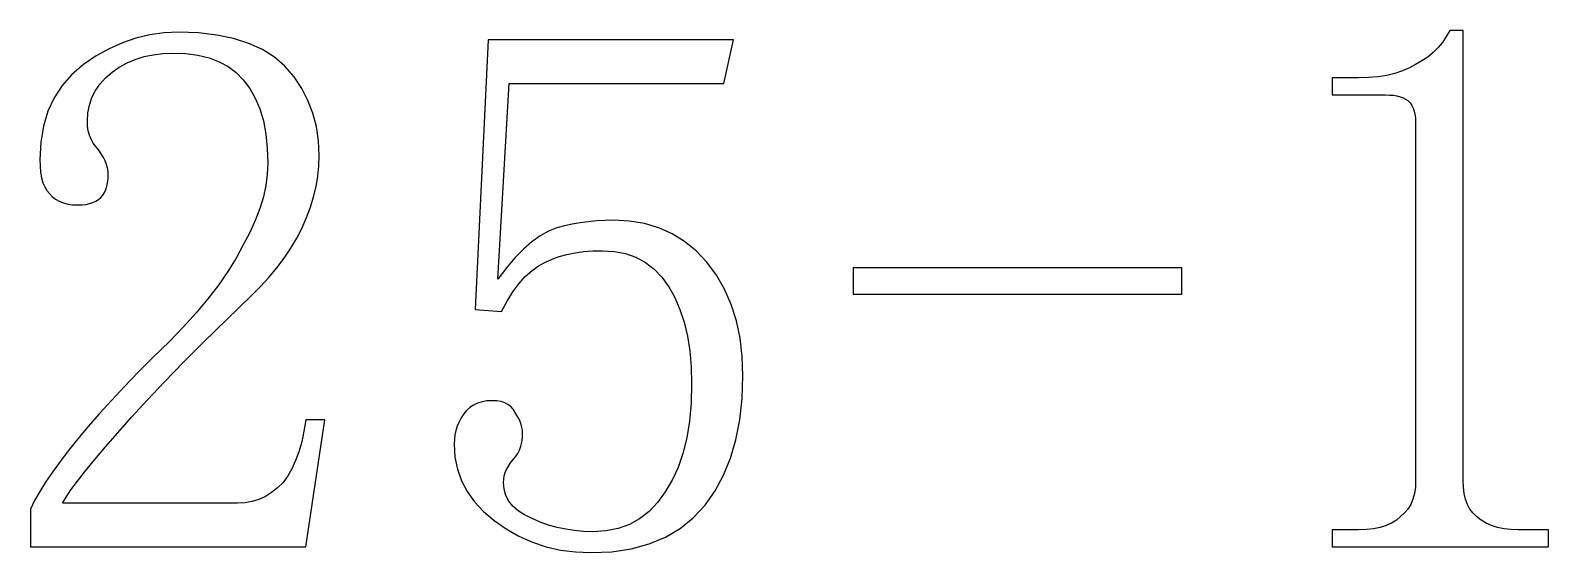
# Model space of a CAD drawing. Extents: x -190 to 190, y -140 to 140.
# Drawn here: x -150.94 to -139.85, y -105.23 to -101.41 of the extents above; entities that cross this region are included whole.
import ezdxf

# ---------------------------------------------------------------- set-up
doc = ezdxf.new("R2010")
doc.units = 0
doc.header["$MEASUREMENT"] = 0
doc.layers.get('0').update_dxf_attribs({"linetype": 'CONTINUOUS'})

msp = doc.modelspace()

# ---------------------------------------------------------------- linework, layer by layer
for points in [[(-149.212002, -102.267998), (-149.207998, -102.379004), (-149.207998, -102.379004), (-149.212002, -102.458994), (-149.212002, -102.458994), (-149.222998, -102.540996), (-149.222998, -102.540996), (-149.240996, -102.625), (-149.240996, -102.625), (-149.267002, -102.71), (-149.267002, -102.71), (-149.29999, -102.797002), (-149.29999, -102.797002), (-149.341006, -102.885996), (-149.341006, -102.885996), (-149.387998, -102.976006), (-149.387998, -102.976006), (-149.44001, -103.072002), (-149.44001, -103.072002), (-149.500996, -103.17), (-149.500996, -103.17), (-149.57, -103.269004), (-149.57, -103.269004), (-149.647002, -103.371006), (-149.647002, -103.371006), (-149.733008, -103.472998), (-149.733008, -103.472998), (-149.827002, -103.577998), (-149.827002, -103.577998), (-149.93, -103.684004), (-149.93, -103.684004), (-150.046006, -103.796992), (-150.046006, -103.796992), (-150.15499, -103.906992), (-150.15499, -103.906992), (-150.257002, -104.012002), (-150.257002, -104.012002), (-150.352002, -104.112998), (-150.352002, -104.112998), (-150.43999, -104.21), (-150.43999, -104.21), (-150.521992, -104.302998), (-150.521992, -104.302998), (-150.597002, -104.392998), (-150.597002, -104.392998), (-150.665, -104.477998), (-150.665, -104.477998), (-150.727002, -104.558994), (-150.727002, -104.558994), (-150.782998, -104.636992), (-150.782998, -104.636992), (-150.832998, -104.71), (-150.832998, -104.71), (-150.875996, -104.78), (-150.875996, -104.78), (-150.912998, -104.845), (-150.912998, -104.845), (-150.943994, -104.907002), (-150.943994, -104.907002), (-150.943994, -105.183994), (-150.943994, -105.183994), (-148.93, -105.183994), (-148.93, -105.183994), (-148.790996, -104.254004), (-148.790996, -104.254004), (-148.93, -104.254004), (-148.93, -104.254004), (-148.944004, -104.337998), (-148.944004, -104.337998), (-148.960996, -104.415996), (-148.960996, -104.415996), (-148.981006, -104.487998), (-148.981006, -104.487998), (-149.005, -104.552998), (-149.005, -104.552998), (-149.031992, -104.612002), (-149.031992, -104.612002), (-149.063008, -104.665), (-149.063008, -104.665), (-149.096992, -104.712002), (-149.096992, -104.712002), (-149.138008, -104.752998), (-149.138008, -104.752998), (-149.180996, -104.787002), (-149.180996, -104.787002), (-149.225996, -104.815), (-149.225996, -104.815), (-149.274004, -104.837002), (-149.274004, -104.837002), (-149.324004, -104.852002), (-149.324004, -104.852002), (-149.376006, -104.861992), (-149.376006, -104.861992), (-149.43001, -104.865), (-149.43001, -104.865), (-150.708008, -104.865), (-150.708008, -104.865), (-150.682998, -104.82), (-150.682998, -104.82), (-150.647002, -104.765996), (-150.647002, -104.765996), (-150.6, -104.702998), (-150.6, -104.702998), (-150.542002, -104.629004), (-150.542002, -104.629004), (-150.473994, -104.546006), (-150.473994, -104.546006), (-150.39501, -104.452998), (-150.39501, -104.452998), (-150.305, -104.350996), (-150.305, -104.350996), (-150.204004, -104.235), (-150.204004, -104.235), (-150.08999, -104.110996), (-150.08999, -104.110996), (-149.963008, -103.977002), (-149.963008, -103.977002), (-149.823994, -103.834004), (-149.823994, -103.834004), (-149.672998, -103.681992), (-149.672998, -103.681992), (-149.508994, -103.520996), (-149.508994, -103.520996), (-149.332998, -103.350996), (-149.332998, -103.350996), (-149.263994, -103.283008), (-149.263994, -103.283008), (-149.19999, -103.214004), (-149.19999, -103.214004), (-149.142002, -103.143994), (-149.142002, -103.143994), (-149.087998, -103.072002), (-149.087998, -103.072002), (-149.04, -103), (-149.04, -103), (-148.995996, -102.925996), (-148.995996, -102.925996), (-148.957998, -102.851006), (-148.957998, -102.851006), (-148.92501, -102.775996), (-148.92501, -102.775996), (-148.896992, -102.7), (-148.896992, -102.7), (-148.874004, -102.625), (-148.874004, -102.625), (-148.855996, -102.549004), (-148.855996, -102.549004), (-148.843008, -102.473994), (-148.843008, -102.473994), (-148.835, -102.399004), (-148.835, -102.399004), (-148.833008, -102.323008), (-148.833008, -102.323008), (-148.837998, -102.215), (-148.837998, -102.215), (-148.853008, -102.110996), (-148.853008, -102.110996), (-148.879004, -102.012998), (-148.879004, -102.012998), (-148.91499, -101.92), (-148.91499, -101.92), (-148.95999, -101.830996), (-148.95999, -101.830996), (-149.017002, -101.747998), (-149.017002, -101.747998), (-149.083008, -101.67), (-149.083008, -101.67), (-149.16, -101.604004), (-149.16, -101.604004), (-149.248008, -101.547998), (-149.248008, -101.547998), (-149.348008, -101.502002), (-149.348008, -101.502002), (-149.459004, -101.465996), (-149.459004, -101.465996), (-149.582002, -101.441006), (-149.582002, -101.441006), (-149.716006, -101.425996), (-149.716006, -101.425996), (-149.860996, -101.42), (-149.860996, -101.42), (-149.967002, -101.425), (-149.967002, -101.425), (-150.07, -101.44), (-150.07, -101.44), (-150.171992, -101.464004), (-150.171992, -101.464004), (-150.270996, -101.497998), (-150.270996, -101.497998), (-150.368008, -101.540996), (-150.368008, -101.540996), (-150.462998, -101.594004), (-150.462998, -101.594004), (-150.555, -101.657002), (-150.555, -101.657002), (-150.64, -101.728994), (-150.64, -101.728994), (-150.712002, -101.81), (-150.712002, -101.81), (-150.76999, -101.9), (-150.76999, -101.9), (-150.815996, -101.999004), (-150.815996, -101.999004), (-150.849004, -102.107002), (-150.849004, -102.107002), (-150.867998, -102.225), (-150.867998, -102.225), (-150.875, -102.351006), (-150.875, -102.351006), (-150.873008, -102.4), (-150.873008, -102.4), (-150.868994, -102.445), (-150.868994, -102.445), (-150.861992, -102.485), (-150.861992, -102.485), (-150.851992, -102.521006), (-150.851992, -102.521006), (-150.839004, -102.551992), (-150.839004, -102.551992), (-150.823994, -102.578994), (-150.823994, -102.578994), (-150.805, -102.600996), (-150.805, -102.600996), (-150.784004, -102.622998), (-150.784004, -102.622998), (-150.75999, -102.642002), (-150.75999, -102.642002), (-150.732998, -102.657002), (-150.732998, -102.657002), (-150.702998, -102.669004), (-150.702998, -102.669004), (-150.67001, -102.677998), (-150.67001, -102.677998), (-150.635, -102.682998), (-150.635, -102.682998), (-150.597002, -102.683994), (-150.597002, -102.683994), (-150.565996, -102.682998), (-150.565996, -102.682998), (-150.537998, -102.68), (-150.537998, -102.68), (-150.511992, -102.674004), (-150.511992, -102.674004), (-150.488008, -102.665996), (-150.488008, -102.665996), (-150.465996, -102.655996), (-150.465996, -102.655996), (-150.446992, -102.643994), (-150.446992, -102.643994), (-150.42999, -102.628994), (-150.42999, -102.628994), (-150.415, -102.611992), (-150.415, -102.611992), (-150.402988, -102.592998), (-150.402988, -102.592998), (-150.392998, -102.571006), (-150.392998, -102.571006), (-150.38499, -102.547002), (-150.38499, -102.547002), (-150.379004, -102.521006), (-150.379004, -102.521006), (-150.376006, -102.493008), (-150.376006, -102.493008), (-150.37499, -102.462002), (-150.37499, -102.462002), (-150.376006, -102.437998), (-150.376006, -102.437998), (-150.38, -102.412998), (-150.38, -102.412998), (-150.387002, -102.387998), (-150.387002, -102.387998), (-150.397002, -102.362002), (-150.397002, -102.362002), (-150.41, -102.335996), (-150.41, -102.335996), (-150.425996, -102.308994), (-150.425996, -102.308994), (-150.444004, -102.282002), (-150.444004, -102.282002), (-150.465996, -102.257002), (-150.465996, -102.257002), (-150.48499, -102.231006), (-150.48499, -102.231006), (-150.5, -102.202002), (-150.5, -102.202002), (-150.511992, -102.172998), (-150.511992, -102.172998), (-150.520996, -102.140996), (-150.520996, -102.140996), (-150.526006, -102.107998), (-150.526006, -102.107998), (-150.527002, -102.072998), (-150.527002, -102.072998), (-150.524004, -102.011006), (-150.524004, -102.011006), (-150.512998, -101.952998), (-150.512998, -101.952998), (-150.493994, -101.897998), (-150.493994, -101.897998), (-150.468008, -101.846006), (-150.468008, -101.846006), (-150.435, -101.797998), (-150.435, -101.797998), (-150.39501, -101.754004), (-150.39501, -101.754004), (-150.346992, -101.712002), (-150.346992, -101.712002), (-150.294004, -101.675), (-150.294004, -101.675), (-150.236992, -101.644004), (-150.236992, -101.644004), (-150.177002, -101.618994), (-150.177002, -101.618994), (-150.112998, -101.599004), (-150.112998, -101.599004), (-150.046006, -101.585), (-150.046006, -101.585), (-149.975996, -101.575996), (-149.975996, -101.575996), (-149.902002, -101.572998), (-149.902002, -101.572998), (-149.807002, -101.577002), (-149.807002, -101.577002), (-149.719004, -101.589004), (-149.719004, -101.589004), (-149.637998, -101.609004), (-149.637998, -101.609004), (-149.563994, -101.637002), (-149.563994, -101.637002), (-149.497998, -101.672002), (-149.497998, -101.672002), (-149.44001, -101.715996), (-149.44001, -101.715996), (-149.387998, -101.767998), (-149.387998, -101.767998), (-149.341006, -101.830996), (-149.341006, -101.830996), (-149.29999, -101.902998), (-149.29999, -101.902998), (-149.267002, -101.982002), (-149.267002, -101.982002), (-149.240996, -102.068994), (-149.240996, -102.068994), (-149.222998, -102.165), (-149.222998, -102.165), (-149.212002, -102.267998)], [(-140.471992, -104.697998), (-140.471992, -101.407002), (-140.471992, -101.407002), (-140.569004, -101.407002), (-140.569004, -101.407002), (-140.595, -101.452998), (-140.595, -101.452998), (-140.623008, -101.495), (-140.623008, -101.495), (-140.655996, -101.534004), (-140.655996, -101.534004), (-140.690996, -101.57), (-140.690996, -101.57), (-140.731006, -101.602002), (-140.731006, -101.602002), (-140.772998, -101.630996), (-140.772998, -101.630996), (-140.818994, -101.657002), (-140.818994, -101.657002), (-140.865, -101.682002), (-140.865, -101.682002), (-140.91501, -101.704004), (-140.91501, -101.704004), (-140.97001, -101.722002), (-140.97001, -101.722002), (-141.03, -101.736006), (-141.03, -101.736006), (-141.094004, -101.745996), (-141.094004, -101.745996), (-141.163008, -101.752002), (-141.163008, -101.752002), (-141.235996, -101.754004), (-141.235996, -101.754004), (-141.43001, -101.754004), (-141.43001, -101.754004), (-141.43001, -101.879004), (-141.43001, -101.879004), (-141.040996, -101.879004), (-141.040996, -101.879004), (-141.010996, -101.88), (-141.010996, -101.88), (-140.982002, -101.882002), (-140.982002, -101.882002), (-140.955996, -101.885996), (-140.955996, -101.885996), (-140.931992, -101.892002), (-140.931992, -101.892002), (-140.910996, -101.9), (-140.910996, -101.9), (-140.892002, -101.908994), (-140.892002, -101.908994), (-140.875, -101.92), (-140.875, -101.92), (-140.86001, -101.937002), (-140.86001, -101.937002), (-140.847002, -101.956006), (-140.847002, -101.956006), (-140.837002, -101.975996), (-140.837002, -101.975996), (-140.828994, -101.997998), (-140.828994, -101.997998), (-140.824004, -102.021006), (-140.824004, -102.021006), (-140.82, -102.045996), (-140.82, -102.045996), (-140.818994, -102.072998), (-140.818994, -102.072998), (-140.818994, -104.697998), (-140.818994, -104.697998), (-140.820996, -104.748008), (-140.820996, -104.748008), (-140.827998, -104.792998), (-140.827998, -104.792998), (-140.838994, -104.835), (-140.838994, -104.835), (-140.855, -104.872998), (-140.855, -104.872998), (-140.875996, -104.907002), (-140.875996, -104.907002), (-140.900996, -104.935996), (-140.900996, -104.935996), (-140.93, -104.962002), (-140.93, -104.962002), (-140.95999, -104.987998), (-140.95999, -104.987998), (-140.995, -105.01), (-140.995, -105.01), (-141.034004, -105.028008), (-141.034004, -105.028008), (-141.077998, -105.042002), (-141.077998, -105.042002), (-141.126006, -105.051006), (-141.126006, -105.051006), (-141.177998, -105.057002), (-141.177998, -105.057002), (-141.235996, -105.058994), (-141.235996, -105.058994), (-141.43001, -105.058994), (-141.43001, -105.058994), (-141.43001, -105.183994), (-141.43001, -105.183994), (-139.846992, -105.183994), (-139.846992, -105.183994), (-139.846992, -105.058994), (-139.846992, -105.058994), (-140.068994, -105.058994), (-140.068994, -105.058994), (-140.122998, -105.057002), (-140.122998, -105.057002), (-140.173008, -105.051006), (-140.173008, -105.051006), (-140.22, -105.042002), (-140.22, -105.042002), (-140.264004, -105.028008), (-140.264004, -105.028008), (-140.304004, -105.01), (-140.304004, -105.01), (-140.340996, -104.987998), (-140.340996, -104.987998), (-140.375, -104.962002), (-140.375, -104.962002), (-140.39999, -104.935996), (-140.39999, -104.935996), (-140.422002, -104.907002), (-140.422002, -104.907002), (-140.44, -104.872998), (-140.44, -104.872998), (-140.453994, -104.835), (-140.453994, -104.835), (-140.463994, -104.792998), (-140.463994, -104.792998), (-140.47, -104.748008), (-140.47, -104.748008), (-140.471992, -104.697998)], [(-146.564004, -102.802002), (-146.68, -102.795), (-146.68, -102.795), (-146.742998, -102.797002), (-146.742998, -102.797002), (-146.805, -102.8), (-146.805, -102.8), (-146.865996, -102.806006), (-146.865996, -102.806006), (-146.925, -102.813994), (-146.925, -102.813994), (-146.982998, -102.824004), (-146.982998, -102.824004), (-147.040996, -102.835996), (-147.040996, -102.835996), (-147.097002, -102.851006), (-147.097002, -102.851006), (-147.157002, -102.875996), (-147.157002, -102.875996), (-147.217002, -102.91), (-147.217002, -102.91), (-147.277998, -102.954004), (-147.277998, -102.954004), (-147.339004, -103.006992), (-147.339004, -103.006992), (-147.402002, -103.070996), (-147.402002, -103.070996), (-147.463994, -103.143994), (-147.463994, -103.143994), (-147.526992, -103.225996), (-147.526992, -103.225996), (-147.443994, -101.795), (-147.443994, -101.795), (-145.87501, -101.795), (-145.87501, -101.795), (-145.805, -101.475996), (-145.805, -101.475996), (-147.597002, -101.475996), (-147.597002, -101.475996), (-147.694004, -103.447998), (-147.694004, -103.447998), (-147.49999, -103.462002), (-147.49999, -103.462002), (-147.459004, -103.387002), (-147.459004, -103.387002), (-147.416992, -103.318994), (-147.416992, -103.318994), (-147.373008, -103.26), (-147.373008, -103.26), (-147.327002, -103.207998), (-147.327002, -103.207998), (-147.27999, -103.165), (-147.27999, -103.165), (-147.230996, -103.129004), (-147.230996, -103.129004), (-147.18001, -103.100996), (-147.18001, -103.100996), (-147.130996, -103.078994), (-147.130996, -103.078994), (-147.077988, -103.06), (-147.077988, -103.06), (-147.021992, -103.045), (-147.021992, -103.045), (-146.962002, -103.032998), (-146.962002, -103.032998), (-146.9, -103.025), (-146.9, -103.025), (-146.832998, -103.019004), (-146.832998, -103.019004), (-146.762998, -103.017998), (-146.762998, -103.017998), (-146.67501, -103.022998), (-146.67501, -103.022998), (-146.593008, -103.038994), (-146.593008, -103.038994), (-146.518008, -103.065996), (-146.518008, -103.065996), (-146.447998, -103.104004), (-146.447998, -103.104004), (-146.385, -103.152002), (-146.385, -103.152002), (-146.327998, -103.212002), (-146.327998, -103.212002), (-146.276992, -103.282002), (-146.276992, -103.282002), (-146.232988, -103.361006), (-146.232988, -103.361006), (-146.195996, -103.447002), (-146.195996, -103.447002), (-146.165, -103.541006), (-146.165, -103.541006), (-146.140996, -103.642002), (-146.140996, -103.642002), (-146.124004, -103.750996), (-146.124004, -103.750996), (-146.114004, -103.867002), (-146.114004, -103.867002), (-146.110996, -103.99), (-146.110996, -103.99), (-146.11501, -104.131992), (-146.11501, -104.131992), (-146.127002, -104.263994), (-146.127002, -104.263994), (-146.145996, -104.387002), (-146.145996, -104.387002), (-146.173994, -104.5), (-146.173994, -104.5), (-146.21, -104.603994), (-146.21, -104.603994), (-146.254004, -104.696992), (-146.254004, -104.696992), (-146.30499, -104.782002), (-146.30499, -104.782002), (-146.35999, -104.859004), (-146.35999, -104.859004), (-146.422002, -104.924004), (-146.422002, -104.924004), (-146.491006, -104.977998), (-146.491006, -104.977998), (-146.566006, -105.02), (-146.566006, -105.02), (-146.648008, -105.049004), (-146.648008, -105.049004), (-146.736992, -105.067002), (-146.736992, -105.067002), (-146.832998, -105.072998), (-146.832998, -105.072998), (-146.9, -105.070996), (-146.9, -105.070996), (-146.965996, -105.065), (-146.965996, -105.065), (-147.03, -105.055), (-147.03, -105.055), (-147.093994, -105.042002), (-147.093994, -105.042002), (-147.155996, -105.024004), (-147.155996, -105.024004), (-147.217002, -105.002002), (-147.217002, -105.002002), (-147.277002, -104.975996), (-147.277002, -104.975996), (-147.332998, -104.95), (-147.332998, -104.95), (-147.378994, -104.92), (-147.378994, -104.92), (-147.417988, -104.887002), (-147.417988, -104.887002), (-147.447002, -104.849004), (-147.447002, -104.849004), (-147.469004, -104.806992), (-147.469004, -104.806992), (-147.480996, -104.762002), (-147.480996, -104.762002), (-147.486006, -104.712002), (-147.486006, -104.712002), (-147.484004, -104.687998), (-147.484004, -104.687998), (-147.48, -104.665), (-147.48, -104.665), (-147.472988, -104.640996), (-147.472988, -104.640996), (-147.462998, -104.617002), (-147.462998, -104.617002), (-147.45, -104.592998), (-147.45, -104.592998), (-147.43499, -104.569004), (-147.43499, -104.569004), (-147.415996, -104.545), (-147.415996, -104.545), (-147.397998, -104.525), (-147.397998, -104.525), (-147.382002, -104.501006), (-147.382002, -104.501006), (-147.368994, -104.475996), (-147.368994, -104.475996), (-147.36, -104.447998), (-147.36, -104.447998), (-147.351992, -104.417998), (-147.351992, -104.417998), (-147.347998, -104.386006), (-147.347998, -104.386006), (-147.347002, -104.350996), (-147.347002, -104.350996), (-147.347998, -104.331006), (-147.347998, -104.331006), (-147.350996, -104.31), (-147.350996, -104.31), (-147.357002, -104.289004), (-147.357002, -104.289004), (-147.365, -104.267002), (-147.365, -104.267002), (-147.375, -104.245), (-147.375, -104.245), (-147.387998, -104.222002), (-147.387998, -104.222002), (-147.402002, -104.197998), (-147.402002, -104.197998), (-147.415996, -104.175996), (-147.415996, -104.175996), (-147.432998, -104.157002), (-147.432998, -104.157002), (-147.452998, -104.142002), (-147.452998, -104.142002), (-147.477002, -104.13), (-147.477002, -104.13), (-147.504004, -104.122002), (-147.504004, -104.122002), (-147.535, -104.117002), (-147.535, -104.117002), (-147.569004, -104.115), (-147.569004, -104.115), (-147.607002, -104.117002), (-147.607002, -104.117002), (-147.642998, -104.122998), (-147.642998, -104.122998), (-147.67499, -104.132998), (-147.67499, -104.132998), (-147.705, -104.147002), (-147.705, -104.147002), (-147.732002, -104.165), (-147.732002, -104.165), (-147.755996, -104.185996), (-147.755996, -104.185996), (-147.777002, -104.212002), (-147.777002, -104.212002), (-147.796006, -104.24), (-147.796006, -104.24), (-147.810996, -104.27), (-147.810996, -104.27), (-147.824004, -104.300996), (-147.824004, -104.300996), (-147.834004, -104.332002), (-147.834004, -104.332002), (-147.841006, -104.365), (-147.841006, -104.365), (-147.845, -104.399004), (-147.845, -104.399004), (-147.846992, -104.433994), (-147.846992, -104.433994), (-147.841006, -104.526992), (-147.841006, -104.526992), (-147.823008, -104.616006), (-147.823008, -104.616006), (-147.792998, -104.7), (-147.792998, -104.7), (-147.752002, -104.778994), (-147.752002, -104.778994), (-147.697998, -104.854004), (-147.697998, -104.854004), (-147.632998, -104.924004), (-147.632998, -104.924004), (-147.55499, -104.99), (-147.55499, -104.99), (-147.466006, -105.052998), (-147.466006, -105.052998), (-147.373008, -105.105996), (-147.373008, -105.105996), (-147.275, -105.149004), (-147.275, -105.149004), (-147.174004, -105.182998), (-147.174004, -105.182998), (-147.068994, -105.206992), (-147.068994, -105.206992), (-146.96001, -105.221006), (-146.96001, -105.221006), (-146.846992, -105.226006), (-146.846992, -105.226006), (-146.694004, -105.219004), (-146.694004, -105.219004), (-146.551992, -105.198008), (-146.551992, -105.198008), (-146.422002, -105.162002), (-146.422002, -105.162002), (-146.302998, -105.112998), (-146.302998, -105.112998), (-146.19499, -105.049004), (-146.19499, -105.049004), (-146.099004, -104.970996), (-146.099004, -104.970996), (-146.013008, -104.879004), (-146.013008, -104.879004), (-145.94001, -104.773994), (-145.94001, -104.773994), (-145.877002, -104.66), (-145.877002, -104.66), (-145.825996, -104.535), (-145.825996, -104.535), (-145.787002, -104.4), (-145.787002, -104.4), (-145.758008, -104.255), (-145.758008, -104.255), (-145.740996, -104.1), (-145.740996, -104.1), (-145.735996, -103.933994), (-145.735996, -103.933994), (-145.740996, -103.791992), (-145.740996, -103.791992), (-145.757002, -103.657002), (-145.757002, -103.657002), (-145.784004, -103.53), (-145.784004, -103.53), (-145.822002, -103.410996), (-145.822002, -103.410996), (-145.87, -103.299004), (-145.87, -103.299004), (-145.92999, -103.196006), (-145.92999, -103.196006), (-146, -103.100996), (-146, -103.100996), (-146.078008, -103.02), (-146.078008, -103.02), (-146.162998, -102.950996), (-146.162998, -102.950996), (-146.254004, -102.895), (-146.254004, -102.895), (-146.350996, -102.852002), (-146.350996, -102.852002), (-146.455, -102.82), (-146.455, -102.82), (-146.564004, -102.802002)], [(-144.93001, -103.142998), (-144.93001, -103.337002), (-144.93001, -103.337002), (-142.527002, -103.337002), (-142.527002, -103.337002), (-142.527002, -103.142998), (-142.527002, -103.142998), (-144.93001, -103.142998)]]:
    msp.add_lwpolyline(points)

doc.saveas('drawing.dxf')
